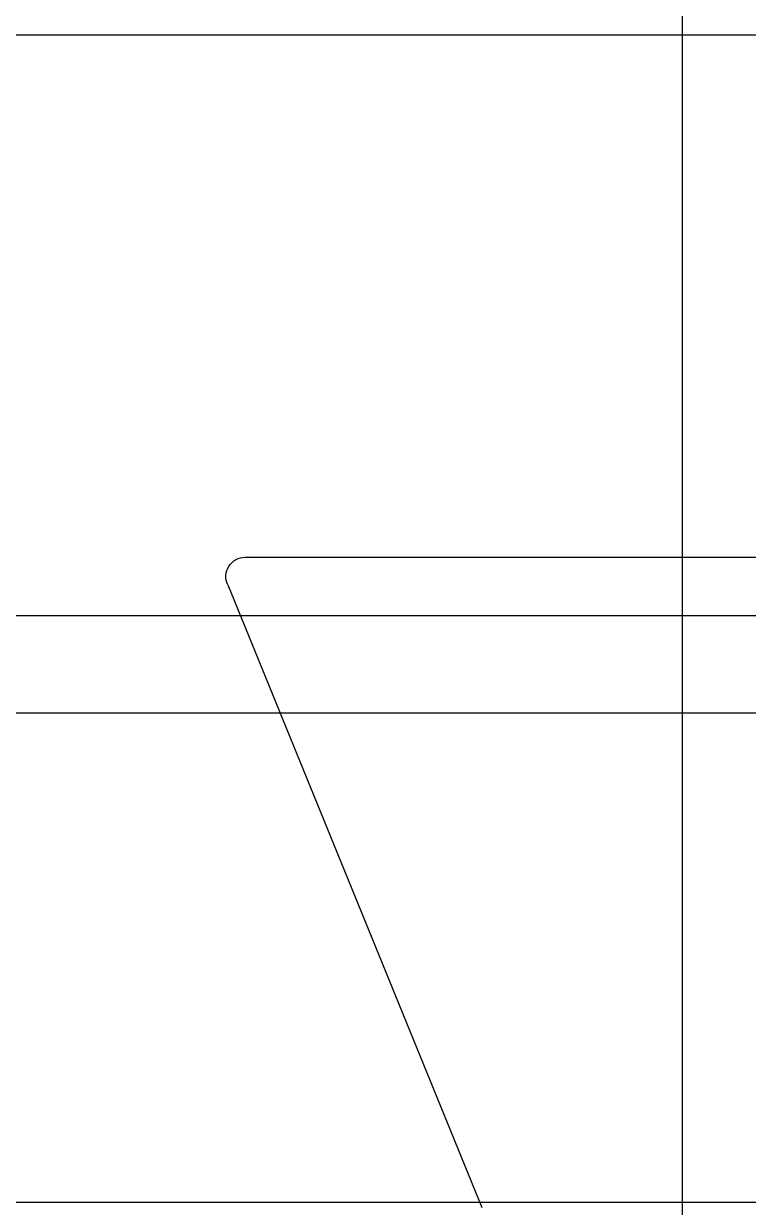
# Model space of a CAD drawing. Header units: millimetres. Extents: x 555 to 100215, y 750 to 17024.
# Drawn here: x 9985.9 to 10172.2, y 6875 to 7179.3 of the extents above; entities that cross this region are included whole.
import ezdxf

# ---------------------------------------------------------------- set-up
doc = ezdxf.new("R2010")
doc.units = ezdxf.units.MM
doc.layers.add('ELE', color=7, linetype='Continuous')

# ---------------------------------------------------------------- blocks, each defined once
blk = doc.blocks.new('zw$606B')
at = {"layer": 'ELE', "color": 6}
for p, q in [((972.31, 791.84, 0), (730.16, 791.84, 0)), ((976.84, 784.73, 0), (911.51, 624.73, 0)), ((1435.33, 776.84, 0), (25, 776.84, 0)), ((1460.33, 751.84, 0), (0, 751.84, 0))]:
    blk.add_line(p, q, dxfattribs=at)
blk.add_arc((972.31, 786.84, 0), 5, 334.9831, 90, dxfattribs=at)

msp = doc.modelspace()

# ---------------------------------------------------------------- linework, layer by layer
at = {"color": 8}
for p, q in [((10155.2, 8676.39, 0), (10155.2, 6276.39, 0)), ((7095.2, 7176.39, 0), (11015.2, 7176.39, 0)), ((7095.2, 6876.39, 0), (11015.2, 6876.39, 0))]:
    msp.add_line(p, q, dxfattribs=at)

# ---------------------------------------------------------------- next in the draw order: block references
at = {"xscale": -1}
msp.add_blockref('zw$606B', (11015.2, 6250.29, 0), dxfattribs=at)

doc.saveas('drawing.dxf')
